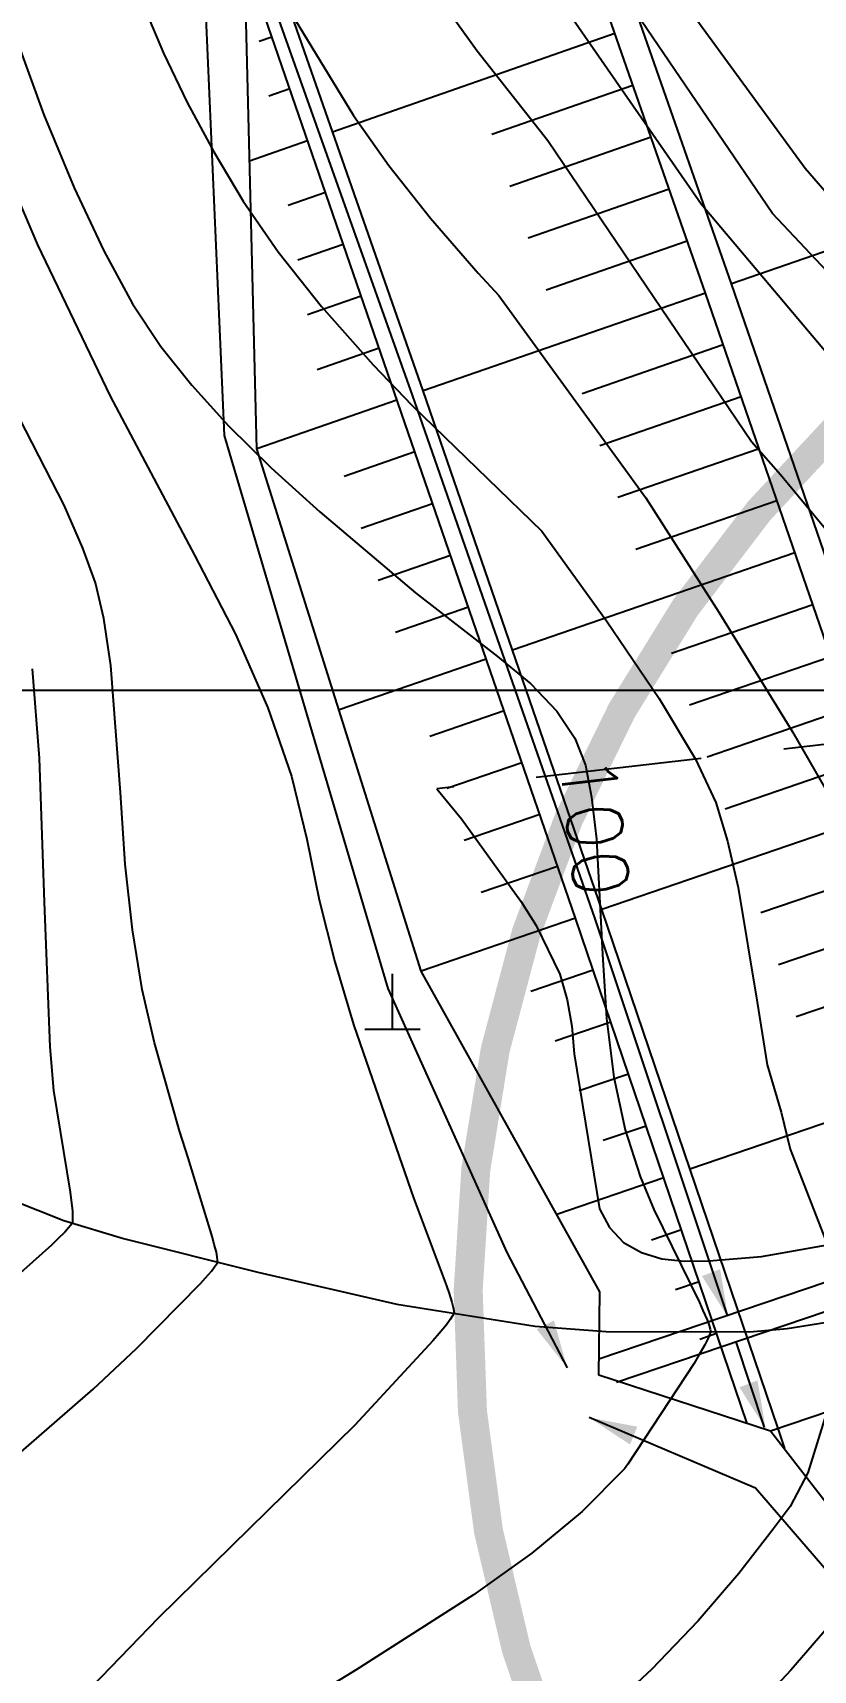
# Model space of a CAD drawing. Extents: x 217521 to 218543, y 254603 to 255798.
# Drawn here: x 217793.7 to 217821.9, y 255410.5 to 255469.7 of the extents above; entities that cross this region are included whole.
import ezdxf
from ezdxf.enums import TextEntityAlignment as Align

# ---------------------------------------------------------------- set-up
doc = ezdxf.new("R2010")
doc.units = 0
doc.header["$LTSCALE"] = 12
doc.header["$MEASUREMENT"] = 0
for name, pattern in [('A-DASHD01', [0.75, 0.5, -0.25]), ('CONTIN', [1000.001, 1000, -0.001]), ('DASHED', [0.75, 0.5, -0.25]), ('HIDDENX2', [0.75, 0.5, -0.25])]:
    doc.linetypes.add(name, pattern=pattern)
for name, color, linetype in [('AB002', 29, 'CONTINUOUS'), ('BA003', 166, 'CONTINUOUS'), ('CA0011', 42, 'CONTINUOUS'), ('CAA001', 252, 'CONTINUOUS'), ('CAA002', 251, 'CONTINUOUS'), ('CD-CHNL-DRIV', 3, 'CONTINUOUS'), ('CD-SDLL-TYP6', 4, 'H-DICHL06'), ('CD-SDLV-TYP1', 4, 'H-DICHV01'), ('CE-SLOP-BORD', 4, 'CONTINUOUS'), ('CE-SLOP-FILL', 1, 'CONTINUOUS'), ('CV-GRID-LINE', 1, 'CONTINUOUS'), ('CZ-HIDL', 2, 'A-DASHD01'), ('DA001', 36, 'DASHED'), ('ZD002', 29, 'CONTINUOUS')]:
    doc.layers.add(name, color=color, linetype=linetype)
doc.styles.add('GHS', font='ROMANS', dxfattribs={"bigfont": 'WHGTXT.SHX'})
doc.styles.get("Standard").update_dxf_attribs({"font": 'txt.shx', "bigfont": 'WHGTXT.SHX'})
doc.linetypes.add('H-DICHL06', pattern='A,0.9,[32,kscals.shx,S=0.1,R=0,X=0,Y=0],-0.333333,["L6",STANDARD,S=0.2,R=0,X=0,Y=-0.1],-0.416667', length=1.649999999999999)
doc.linetypes.add('H-DICHL06R', pattern='A,0.9,[32,kscals.shx,S=0.1,R=360,X=0,Y=0],-0.666667,["L6",STANDARD,S=0.2,R=180,X=0,Y=0.1],-0.083333', length=1.649999999999999)
doc.linetypes.add('H-DICHV01', pattern='A,0.9,[32,kscals.shx,S=0.1,R=360,X=0,Y=0],-0.333333,["V1",STANDARD,S=0.2,R=360,X=0,Y=-0.1],-0.416667', length=1.649999999999999)
doc.linetypes.add('H-DICHV01R', pattern='A,0.9,[32,kscals.shx,S=0.1,R=0,X=0,Y=0],-0.666667,["V1",STANDARD,S=0.2,R=180,X=0,Y=0.1],-0.083333', length=1.649999999999999)

# ---------------------------------------------------------------- blocks, each defined once
blk = doc.blocks.new('AB002')
at = {"layer": 'AB002'}
for points in [[(0, 0), (0, 2)], [(-1, 0), (1, 0)]]:
    blk.add_lwpolyline(points, dxfattribs=at)

msp = doc.modelspace()

# ---------------------------------------------------------------- linework, layer by layer
at = {"layer": 'BA003', "elevation": -159}
msp.add_lwpolyline([(217789.3278872969, 255428.9752714847), (217794.8581232969, 255426.7927164846), (217797.009372297, 255426.1418464847), (217801.870555297, 255424.9164044847), (217806.8871852969, 255423.7634624846), (217811.8893292969, 255422.9700004846), (217814.458083297, 255422.7722144847), (217819.652594297, 255422.7663924846), (217820.998928297, 255422.8848884847), (217823.634363297, 255423.3063284846)], dxfattribs=at)
at = {"layer": 'CAA001'}
for points, elevation in [([(217833.0924926517, 255449.778512439), (217820.4688988337, 255463.1796458059), (217812.3898952271, 255475.0669210057)], -54), ([(217793.1514669532, 255469.4593498909), (217794.1307182969, 255466.7376699846), (217795.2281461407, 255464.1027064221), (217796.299687672, 255461.8297512346), (217797.3453428907, 255459.9188044222), (217798.365111797, 255458.3698659846), (217799.4789467345, 255456.9706825784), (217800.806800047, 255455.5090008596), (217802.3486717345, 255453.9848208284), (217804.104561797, 255452.3981424846), (217807.572976047, 255449.4736946097), (217810.526621797, 255447.1720609846), (217811.7365373594, 255446.1800622346), (217812.670022547, 255445.1942924846), (217813.3270773594, 255444.2147517347), (217813.7077017969, 255443.2414399847), (217813.9283272969, 255442.0872984846), (217814.1053852969, 255440.5652684847), (217814.3287987969, 255436.4175429847), (217814.4647823282, 255434.0837930784), (217814.7364544219, 255431.9660458596), (217815.1438150782, 255430.0643013283), (217815.6868642969, 255428.3785594846), (217816.1779931366, 255427.1875750914), (217817.8327033017, 255423.8218013082), (217817.9578570893, 255423.5350850227), (217818.1057424525, 255423.1962870538), (217818.1756189615, 255422.9957087611), (217818.2117504704, 255422.8617105972), (217818.2370108922, 255422.7679790684), (217818.1947128652, 255422.6637961973), (217818.1342215825, 255422.514859576), (217818.0255187021, 255422.2941540692), (217817.807584272, 255421.9255822333), (217817.6231493908, 255421.6136693607), (217815.2447773989, 255417.978353849), (217815.1184687657, 255417.8175168284), (217813.595596172, 255416.2787018596), (217811.7756950157, 255414.7620190784), (217809.6587652969, 255413.2674684847), (217805.4238285469, 255410.5490436096), (217801.7807942969, 255408.3277069846)], -59)]:
    msp.add_lwpolyline(points, dxfattribs=dict(at, elevation=elevation))
at = {"layer": 'CAA002'}
for points, elevation in [([(217824.5646474751, 255461.4414962772), (217821.6472375424, 255464.8058166118), (217815.027035339, 255473.8895833596)], -53), ([(217826.880288754, 255407.7815320276), (217831.268987172, 255415.2656581722), (217835.6347106954, 255422.7604454846), (217836.4442077064, 255424.2787040783), (217838.4708741947, 255428.1872746113), (217838.6249692807, 255428.5206269442), (217838.8070526674, 255428.9145324068), (217838.8941062745, 255429.1481804666), (217838.939881248, 255429.3045365096), (217838.9718849126, 255429.4139076836), (217838.9343216411, 255429.5233501735), (217838.8805983775, 255429.6798071042), (217838.781400638, 255429.9127359223), (217838.5783384061, 255430.3037812121), (217838.4064894132, 255430.6347129369), (217836.1685126975, 255434.5046441789), (217835.0839703282, 255436.8796918753), (217833.7771567188, 255440.3523768831), (217832.4063538282, 255444.7844341253), (217831.9228140318, 255446.1111601158), (217831.4486108822, 255447.0759371412), (217825.0692295893, 255454.9929777208), (217817.8879091229, 255463.5159325859), (217811.8286323087, 255472.2631788125)], -55), ([(217807.8157214, 255471.8158478127), (217809.7915947094, 255469.0599917721), (217812.3476094791, 255465.8128786432), (217812.3736657675, 255465.7833471968), (217819.7125637296, 255454.9395796709), (217820.757590669, 255453.7461639114), (217823.258658504, 255450.7314082854)], -56), ([(217797.703486697, 255470.7634459471), (217798.4581077704, 255468.9713447854), (217799.3156674908, 255467.1845316378), (217800.2761658579, 255465.4030065042), (217801.339602872, 255463.6267693846), (217802.6045132989, 255461.7867826711), (217804.1694319049, 255459.8140087555), (217806.0343586897, 255457.7084476377), (217807.4382926324, 255456.2569060285), (217812.1348095749, 255451.6937283708), (217814.4725520275, 255448.463309677), (217816.3709170938, 255445.6536547229), (217817.6860674961, 255443.4635256223), (217818.4180032344, 255441.8929223752), (217818.8422114102, 255440.4961360598), (217819.2341791251, 255438.8274577541), (217819.921393172, 255434.6744251721), (217820.2776352735, 255432.4193573011), (217820.7833615629, 255430.7007795097), (217821.1140336534, 255429.3685753608), (217822.8828999221, 255424.8094759427)], -58), ([(217803.2210501688, 255470.171641373), (217805.3256593063, 255466.716844269), (217806.6040630666, 255464.9076879151), (217808.1050492944, 255463.0085793814), (217809.8286179896, 255461.0195186678), (217810.5802038179, 255460.216622851), (217815.8910636638, 255452.9070660997), (217818.5354456958, 255448.7677228135), (217821.1986720645, 255444.4481421829), (217822.9656514029, 255441.3807485928)], -57), ([(217791.8029611329, 255466.9746923089), (217793.9013727969, 255462.0500931096), (217796.5270311524, 255456.5759974886), (217799.5827612189, 255450.8265753753), (217801.0627035889, 255447.9780346419), (217802.2317647774, 255445.3194978011), (217803.0899447843, 255442.8509648528), (217803.6372436094, 255440.5724357971), (217804.086749416, 255438.3723875979), (217804.6515503673, 255436.139297219), (217805.3316464629, 255433.8731646604), (217806.1270377031, 255431.5739899221), (217807.495787958, 255427.6101347786), (217808.6909439658, 255424.4222761534), (217808.7784773999, 255424.1521227789), (217808.8819089538, 255423.8328965742), (217808.9271755426, 255423.6454790482), (217808.9478856324, 255423.5212123458), (217808.9623600994, 255423.4342891644), (217808.9057506671, 255423.3427583078), (217808.8248015555, 255423.2119123547), (217808.686857391, 255423.0210698339), (217808.4221431753, 255422.708202275), (217808.1981199088, 255422.4434309129), (217805.3712479463, 255419.3942121887), (217800.9282664845, 255415.0343390159), (217798.2637751153, 255412.4127484515), (217795.8553943204, 255409.9266202268)], -60), ([(217793.3128018907, 255418.4301236409), (217795.9138766837, 255420.6994792366), (217797.4866489369, 255422.1579669588), (217799.7930874888, 255424.5132919631), (217799.9763687255, 255424.718275389), (217800.192940729, 255424.960494496), (217800.3064002115, 255425.1087527526), (217800.3733896577, 255425.2106972862), (217800.4202373955, 255425.2820110602), (217800.4121811927, 255425.3596468029), (217800.4006487415, 255425.4706369781), (217800.3708504373, 255425.6387962234), (217800.2968181527, 255425.9266558642), (217800.2341648169, 255426.170264578), (217799.3514072052, 255429.0537393276), (217799.037120504, 255430.0300775784), (217798.1374871094, 255433.2097567971), (217797.6903942794, 255435.1417467835), (217797.3366509766, 255437.29249418), (217797.0762572012, 255439.6619989866), (217796.9092129532, 255442.2502612034), (217796.561528172, 255446.8440935472), (217796.307476422, 255448.539922594), (217795.9999517657, 255449.8350268909), (217795.5489119005, 255451.0832765491), (217794.8643145235, 255452.6385416799), (217792.7944472345, 255456.6701183596)], -61), ([(217793.7102645782, 255446.7239532346), (217793.9698633634, 255443.4939534534), (217794.1517492813, 255438.2935336096), (217794.346808461, 255433.060696719), (217794.4883053679, 255431.4867532709), (217795.0867718856, 255427.8159831111), (217795.1227589848, 255427.5078467004), (217795.1652807597, 255427.1437383771), (217795.1736852415, 255426.9332771019), (217795.1692907348, 255426.795721414), (217795.1662039582, 255426.6995053036), (217795.1091771879, 255426.624729211), (217795.0276346509, 255426.51783674), (217794.8914162958, 255426.3636243566), (217794.6345593224, 255426.1140938151), (217794.4171857899, 255425.9029230962), (217791.6990853422, 255423.4920267613)], -62), ([(217823.0433692151, 255421.8656700765), (217821.7482801215, 255417.6686572717), (217821.1140336534, 255416.4583213598), (217820.4911637306, 255415.6303828792), (217819.2557995929, 255414.0359132708), (217817.7835119845, 255412.3257421097), (217816.0942620274, 255410.5617522308), (217814.2080108439, 255408.805826469)], -58), ([(217822.5236380001, 255412.1429074846), (217821.133357547, 255410.5393319846), (217814.8415573751, 255403.8071820315)], -57)]:
    msp.add_lwpolyline(points, dxfattribs=dict(at, elevation=elevation))
at = {"layer": 'CD-CHNL-DRIV', "elevation": -159, "flags": 128}
for points in [[(217814.1966818711, 255421.791583889), (217840.366136581, 255430.650980583)], [(217814.8307941012, 255420.9505055165), (217840.6662655452, 255429.6968356497)]]:
    msp.add_lwpolyline(points, dxfattribs=at)
at = {"layer": 'CD-SDLL-TYP6', "linetype": 'H-DICHL06R', "elevation": -159, "flags": 128}
msp.add_lwpolyline([(217801.2843966417, 255473.9715895044), (217807.4425521807, 255456.6132031388), (217814.0549663357, 255437.695319044), (217818.8265731278, 255423.3589854167)], dxfattribs=at)
at = {"layer": 'CD-SDLL-TYP6', "elevation": -159, "flags": 128}
for points in [[(217818.8690836865, 255423.2852574191, 0, 0.6999999999999998, 0), (217818.2487691966, 255424.9042532086, 0.6999999999999998, 0.6999999999999998, 0)], [(217820.2222651734, 255419.2682226945, 0, 0.6999999999999998, 0), (217819.6019506835, 255420.8872184839, 0.6999999999999998, 0.6999999999999998, 0)]]:
    msp.add_lwpolyline(points, format="xyseb", dxfattribs=at)
msp.add_lwpolyline([(217819.1423778697, 255422.4101473549), (217820.1740331292, 255419.3105302589)], dxfattribs=at)
at = {"layer": 'CD-SDLV-TYP1', "linetype": 'H-DICHV01R', "elevation": -159, "flags": 128}
msp.add_lwpolyline([(217799.6909486197, 255477.142785961), (217800.6523705144, 255455.1560114863), (217806.5704435581, 255435.1749797259), (217810.8699784227, 255425.6367615799), (217813.0468211262, 255421.4702512924)], dxfattribs=at)
at = {"layer": 'CD-SDLV-TYP1', "elevation": -159, "flags": 128}
for points in [[(217813.0468211262, 255421.4702512924, 0, 0.7, 0), (217812.2620103943, 255423.0162168638, 0.7, 0.7, 0)], [(217813.8481966473, 255419.6688713804, 0, 0.7, 0), (217815.4535650054, 255419.014096711, 0.7, 0.7, 0)]]:
    msp.add_lwpolyline(points, format="xyseb", dxfattribs=at)
msp.add_lwpolyline([(217832.5782358396, 255402.3778792997), (217819.8612084456, 255417.1139163181), (217813.8481966473, 255419.6688713804)], dxfattribs=at)
at = {"layer": 'CE-SLOP-BORD', "linetype": 'CONTIN'}
for p, q in [((217818.044802297, 255460.3039104845, -159), (217811.4970322969, 255479.0516904846, -159)), ((217824.5144122969, 255441.5290104845, -159), (217818.044802297, 255460.3039104845, -159))]:
    msp.add_line(p, q, dxfattribs=at)
at = {"layer": 'CE-SLOP-BORD', "linetype": 'CONTIN', "elevation": -159}
for points in [[(217835.5000688799, 255412.1967121139), (217831.8531922969, 255423.0471804846), (217825.4605322969, 255441.8528204846), (217818.9895722969, 255460.6316704846), (217812.440412297, 255479.3833804846), (217805.8131922969, 255498.1076504846), (217802.4703322969, 255507.4593904846), (217800.7916022969, 255512.1326404846), (217800.623462297, 255512.5998704846), (217799.1080022969, 255516.8041404846), (217797.588602297, 255521.0069904846), (217796.4041222969, 255524.2748904846), (217795.7942321127, 255525.9490948463)], [(217807.7775685121, 255435.8006719173), (217807.7775461159, 255435.8007014116), (217801.8326955295, 255454.6795729832), (217801.308441899, 255475.4694379694), (217794.2172425283, 255493.9760576467), (217787.0966691245, 255512.4681474526), (217777.8674034852, 255519.2076003823)], [(217820.9164995971, 255418.5486790018), (217820.6731622969, 255419.2726804845), (217814.2963222969, 255438.0317704846), (217807.8413722969, 255456.7641304846), (217801.308441899, 255475.4694379694)], [(217819.5552301972, 255419.4542971282), (217813.3502022969, 255437.7079504845), (217801.3850621533, 255472.4309759588)], [(217820.3983618379, 255419.1799047782), (217814.1885522228, 255421.2008516514), (217814.2300315391, 255424.2149019556), (217807.7775685121, 255435.8006719173)], [(217833.2337512583, 255402.5723063074), (217820.3983618379, 255419.1799047782)]]:
    msp.add_lwpolyline(points, dxfattribs=at)
at = {"layer": 'CE-SLOP-FILL', "linetype": 'CONTIN'}
for p, q in [((217802.3777617513, 255469.5501460626, -159), (217801.9218278445, 255469.3905016925, -159)), ((217814.7698722969, 255469.6806404845, -159), (217804.573362297, 255466.1210004845, -159)), ((217815.4247122969, 255467.8057104846, -159), (217810.3257222969, 255466.0279804846, -159)), ((217803.0229553924, 255467.6777839365, -159), (217802.2706214153, 255467.4147832489, -159)), ((217803.6682840551, 255465.805029976, -159), (217801.5706138716, 255465.072714711, -159)), ((217816.0796222969, 255465.9305704845, -159), (217810.9799222969, 255464.1548704846, -159)), ((217804.313730731, 255463.9319335391, -159), (217802.9684509333, 255463.4629149125, -159)), ((217816.734612297, 255464.0552204846, -159), (217811.634222297, 255462.2815004845, -159)), ((217829.1930022969, 255464.1714404846, -159), (217818.9895722969, 255460.6316704846, -159)), ((217804.9592923505, 255462.0585035342, -159), (217803.3174768516, 255461.4868218924, -159)), ((217817.3896722969, 255462.1796604845, -159), (217812.2886122969, 255460.4078804846, -159)), ((217805.604959848, 255460.1847662696, -159), (217803.6665170218, 255459.5106481813, -159)), ((217818.044802297, 255460.3039104845, -159), (217807.8413722969, 255456.7641304846, -159)), ((217806.2507356797, 255458.3107146176, -159), (217804.0155784177, 255457.5343542966, -159)), ((217818.6915622969, 255458.4269704846, -159), (217813.5890622969, 255456.6593404846, -159)), ((217819.3383622969, 255456.5499004846, -159), (217814.2350922969, 255454.7845004845, -159)), ((217806.8966122969, 255456.4363704846, -159), (217801.8326944146, 255454.6795969936, -159)), ((217807.541652297, 255454.5643704846, -159), (217804.9842953834, 255453.6784448245, -159)), ((217819.985212297, 255454.6727004846, -159), (217814.8811822969, 255452.9095004845, -159)), ((217808.186772297, 255452.6921704845, -159), (217805.6040033963, 255451.7987057592, -159)), ((217820.632102297, 255452.7953804846, -159), (217815.5273222969, 255451.0343504846, -159)), ((217808.8319622969, 255450.8197804846, -159), (217806.2237723006, 255449.918781994, -159)), ((217821.2790422969, 255450.9179404846, -159), (217811.0680122969, 255447.4001604845, -159)), ((217809.4772222969, 255448.9472004845, -159), (217806.8436041439, 255448.038667318, -159)), ((217821.9260322969, 255449.0403804846, -159), (217816.8197922969, 255447.2836004846, -159)), ((217810.1225522969, 255447.0744404846, -159), (217804.8044360292, 255445.2423118743, -159)), ((217822.5730622969, 255447.1627104845, -159), (217817.4661022969, 255445.4080104846, -159)), ((217823.2201422969, 255445.2849204846, -159), (217818.1124722969, 255443.5322704845, -159)), ((217810.7679522969, 255445.2014904846, -159), (217808.0834597095, 255444.2779050293, -159)), ((217811.413412297, 255443.3283604845, -159), (217808.7034823139, 255442.397260812, -159)), ((217823.867252297, 255443.4070204846, -159), (217818.7588922969, 255441.6564004846, -159)), ((217812.0589422969, 255441.4550604846, -159), (217809.3235623485, 255440.5164423982, -159)), ((217824.5144122969, 255441.5290104845, -159), (217814.2963222969, 255438.0317704846, -159)), ((217812.7045422969, 255439.5815904845, -159), (217809.9436954657, 255438.6354629748, -159)), ((217825.1538722969, 255439.6478204846, -159), (217820.0441822969, 255437.9010904845, -159)), ((217813.3502022969, 255437.7079504845, -159), (217807.7775685121, 255435.8006719173, -159)), ((217825.7932622969, 255437.7668404845, -159), (217820.6829122969, 255436.0220504845, -159)), ((217813.988252297, 255435.8308904846, -159), (217811.7400822969, 255435.0623604846, -159)), ((217826.4325922969, 255435.8860704846, -159), (217821.3215622969, 255434.1432604845, -159)), ((217814.6262022969, 255433.9541404845, -159), (217812.611612297, 255433.2663104846, -159)), ((217815.264052297, 255432.0777004846, -159), (217813.4830922969, 255431.4704104845, -159)), ((217827.7110322969, 255432.1251904845, -159), (217817.4861622969, 255428.6478304846, -159)), ((217815.9017922969, 255430.2016004845, -159), (217814.3545122969, 255429.6746804845, -159)), ((217816.5394122969, 255428.3258504846, -159), (217812.672868574, 255427.0108779777, -159)), ((217817.176922297, 255426.4504604846, -159), (217816.0971822969, 255426.0837604845, -159)), ((217817.8143122969, 255424.5754404845, -159), (217816.9684322969, 255424.2885704846, -159)), ((217818.451572297, 255422.7008104845, -159), (217817.8396122969, 255422.4935804846, -159)), ((217830.9057322969, 255422.7273104846, -159), (217820.3983618379, 255419.1799047782, -159))]:
    msp.add_line(p, q, dxfattribs=at)
at = {"layer": 'CV-GRID-LINE', "elevation": -159}
msp.add_lwpolyline([(217758.8503267744, 255445.9584904846), (217948.8619285018, 255445.9584904846)], dxfattribs=at)
at = {"layer": 'CZ-HIDL', "linetype": 'HIDDENX2', "const_width": 1.048712705154422, "elevation": -159}
msp.add_lwpolyline([(217896.9799722178, 255436.103694509, 841.5135490676583), (217897.0386888589, 255435.8997799351, 841.5135490676583)], format="xyb", dxfattribs=at)
at = {"layer": 'DA001', "elevation": -159}
msp.add_lwpolyline([(217826.836972297, 255444.5044904847), (217808.3379722969, 255442.3884904846), (217809.224972297, 255441.3054904847), (217811.3768532969, 255438.3324754846), (217811.9276092969, 255437.4438034846), (217812.787688297, 255435.6886024846), (217813.051723297, 255434.7594914847), (217813.217556297, 255433.8079964846), (217813.2994332969, 255432.8142734846), (217814.220912297, 255427.2119054846), (217814.578072297, 255426.5300754846), (217815.082541297, 255425.9991034846), (217815.7297402969, 255425.6337454846), (217816.4726032969, 255425.4032184847), (217817.291794297, 255425.3177024846), (217818.178917297, 255425.3260594846), (217820.0783372969, 255425.4867634846), (217824.1272782969, 255426.2012204846)], dxfattribs=at)
at = {"layer": 'ZD002', "elevation": -159}
msp.add_lwpolyline([(217758.8503267744, 255445.9584904846), (217948.8619285018, 255445.9584904846)], dxfattribs=at)

# ---------------------------------------------------------------- block references
at = {"layer": 'AB002'}
msp.add_blockref('AB002', (217806.737972297, 255433.7074904847, -159), dxfattribs=at)

# ---------------------------------------------------------------- texts
at = {"layer": 'CA0011', "style": 'GHS'}
msp.add_text('100', height=2, rotation=276.635403046304, dxfattribs=at).set_placement((217813.3534113969, 255438.3752112728, -159), align=Align.RIGHT)

doc.saveas('drawing.dxf')
